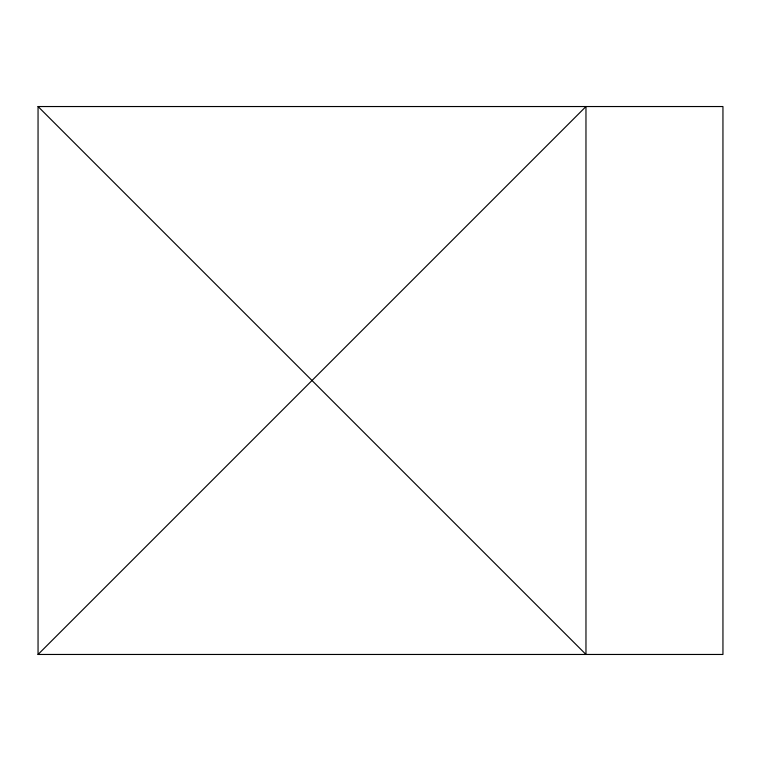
<?xml version="1.0" encoding="UTF-8"?>
<svg xmlns="http://www.w3.org/2000/svg" width="761" height="761" viewBox="0 0 761 761"><rect width="100%" height="100%" fill="white"/><g stroke="black" fill="none" stroke-linecap="round" stroke-linejoin="round"><path stroke-width="1.14" d="M38.05 654.46L585.97 106.54L585.97 654.46L38.05 106.54L38.05 654.46L722.95 654.46L722.95 106.54L38.05 106.54"/></g></svg>
